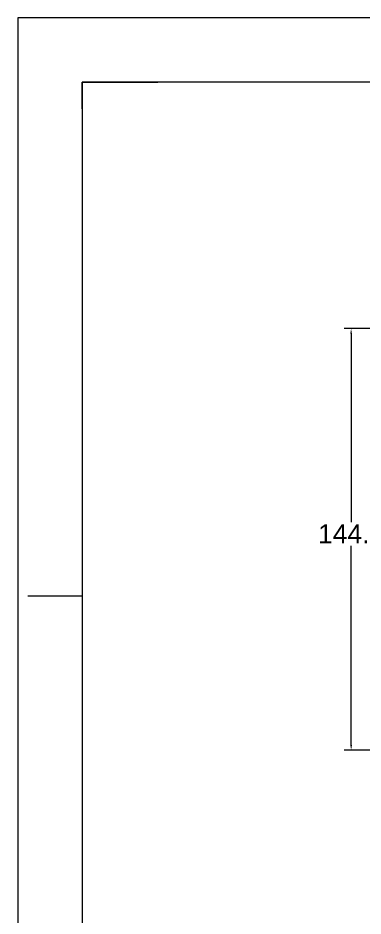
# Model space of a CAD drawing. Header units: inches. Extents: x 0 to 26418, y 0 to 20128.
# Drawn here: x 0 to 3006, y 12309 to 20128 of the extents above; entities that cross this region are included whole.
import ezdxf
from ezdxf.enums import TextEntityAlignment as Align

# ---------------------------------------------------------------- set-up
doc = ezdxf.new("R2010")
doc.units = ezdxf.units.IN
doc.header["$MEASUREMENT"] = 0
doc.layers.get('Defpoints').update_dxf_attribs({"lineweight": 5})
doc.layers.add('Title Block', color=7, linetype='Continuous', lineweight=5)
doc.styles.add('ACANSTS', font='romans.shx', dxfattribs={"height": 1})
doc.styles.add('Roman', font='arial.ttf')
doc.styles.get("Standard").update_dxf_attribs({"font": 'arial.ttf'})
doc.dimstyles.new('ISO-25', dxfattribs={"dimscale": 30, "dimtxt": 1.5, "dimasz": 1.5, "dimexe": 2, "dimexo": 2, "dimtad": 1, "dimtih": 1, "dimtoh": 1, "dimdec": 1, "dimlfac": 0.03937, "dimdsep": 46, "dimtxsty": 'Standard', "dimcen": 2.5, "dimclrd": 7, "dimclre": 7, "dimclrt": 7, "dimadec": 0, "dimazin": 0, "dimtfac": 1, "dimtdec": 1, "dimtmove": 0, "dimatfit": 3, "dimfxl": 1, "dimlwd": 5, "dimlwe": 5, "dimarcsym": 0})

# ---------------------------------------------------------------- blocks, each defined once
blk = doc.blocks.new('*D37')
at = {"color": 7, "linetype": 'Continuous', "lineweight": 5, "transparency": 16777216}
for p, q in [((4186, 17423.3), (2841.7, 17423.3)), ((2901.7, 17378.3), (2901.7, 15739.3)), ((2901.7, 13798.3), (2901.7, 15533.3)), ((3786, 13753.3), (2841.7, 13753.3))]:
    blk.add_line(p, q, dxfattribs=at)
at = {"color": 7, "transparency": 16777216}
for points in [[(2894.2, 17378.3), (2909.2, 17378.3), (2901.7, 17423.3)], [(2894.2, 13798.3), (2909.2, 13798.3), (2901.7, 13753.3)]]:
    blk.add_solid(points, dxfattribs=at)
at = {"layer": 'Defpoints', "color": 0, "transparency": 16777216}
for p in [(2901.7, 17423.3), (4246, 17423.3), (3846, 13753.3)]:
    blk.add_point(p, dxfattribs=at)
at = {"color": 7, "lineweight": 5, "transparency": 16777216, "insert": (2901.7, 15636.3), "char_height": 165, "attachment_point": 5, "style": 'Roman'}
blk.add_mtext('144.5', dxfattribs=at)
blk = doc.blocks.new('LONE STAR BLOWER TITLE BLOCK (SIZE A)')
at = {"layer": 'Title Block', "lineweight": 15}
for p, q in [((23.625, 18), (0, 18)), ((0, 18), (0, 0)), ((23.125, 17.5), (0.5, 17.5)), ((23.125, 17.5), (0.5, 17.5)), ((0.5, 17.5), (0.5, 0.5)), ((0.5, 17.2912), (0.5, 17.5)), ((0.5, 17.5), (1.0894, 17.5)), ((0.5, 17.2912), (0.5, 14.2179)), ((0.0781, 13.5), (0.5, 13.5))]:
    blk.add_line(p, q, dxfattribs=at)
at = {"layer": 'Title Block', "lineweight": 15, "style": 'ACANSTS'}
for tag, p, height in [('DRAWN_BY', (14.7817, 2.2896), 0.135), ('DRAWN_DATE', (15.8526, 2.3021), 0.135), ('DRAWING_SUBTITLE', (17.7236, 1.9768), 0.2025), ('CHECKED_BY', (14.804, 1.9438), 0.135), ('CHECK_DATE', (15.8339, 1.9487), 0.135), ('DRAWING_SUBTITLE', (17.7211, 1.5494), 0.2025), ('ENGINEER', (14.7979, 1.6123), 0.135), ('ENG_DATE', (15.8249, 1.6112), 0.135), ('MANUFACTURING', (14.7936, 1.2748), 0.135), ('MFG_DATE', (15.826, 1.2778), 0.135), ('CONTROL', (14.7936, 0.9373), 0.135), ('CONTROL_DATE', (15.826, 0.9403), 0.135), ('CAGE_CODE', (17.9275, 0.9163), 0.135), ('MODEL_FILE_NAME', (9.0607, 0.6111), 0.135), ('APPROVED_BY', (14.7823, 0.5726), 0.135), ('APPROVAL_DATE', (15.8177, 0.5698), 0.135)]:
    blk.add_attdef(tag, p, '', height=height, dxfattribs=at)
at = {"layer": 'Title Block', "lineweight": 15, "style": 'Roman', "flags": 8}
for tag, height, p in [('DWG_NUMBER', 0.2812, (19.0664, 1.1474)), ('SCALE', 0.135, (18.1035, 0.7041)), ('SHEETNUMBER', 0.135, (21.2556, 0.7041)), ('TOTA_SHEETS', 0.135, (21.8939, 0.7016))]:
    blk.add_attdef(tag, text='', height=height, dxfattribs=at).set_placement(p, align=Align.TOP_LEFT)
at = {"layer": 'Title Block', "lineweight": 15, "style": 'ACANSTS'}
blk.add_attdef('REVISION', text='', height=0.135, dxfattribs=at).set_placement((22.8495, 0.8933), align=Align.CENTER)

msp = doc.modelspace()

# ---------------------------------------------------------------- block references
at = {"xscale": 1118.237794126772, "yscale": 1118.237794126772, "zscale": 1118.237794126772}
msp.add_blockref('LONE STAR BLOWER TITLE BLOCK (SIZE A)', (0.13, 0.08), dxfattribs=at)

# ---------------------------------------------------------------- dimensions: what is measured, and where the dimension line sits
at = {"color": 7, "lineweight": 5}
dim = msp.add_linear_dim(base=(2901.67, 17423.28), p1=(3846.04, 13753.28), p2=(4246.04, 17423.28), angle=90, dimstyle='ISO-25', override={"dimtxt": 5.5, "dimpost": '\\X', "dimtxsty": 'Roman', "dimtmove": 1}, dxfattribs=at)
dim.commit()
dim.dimension.update_dxf_attribs({"geometry": '*D37', "text_midpoint": (2901.67, 15636.32), "dimtype": 160})

doc.saveas('drawing.dxf')
